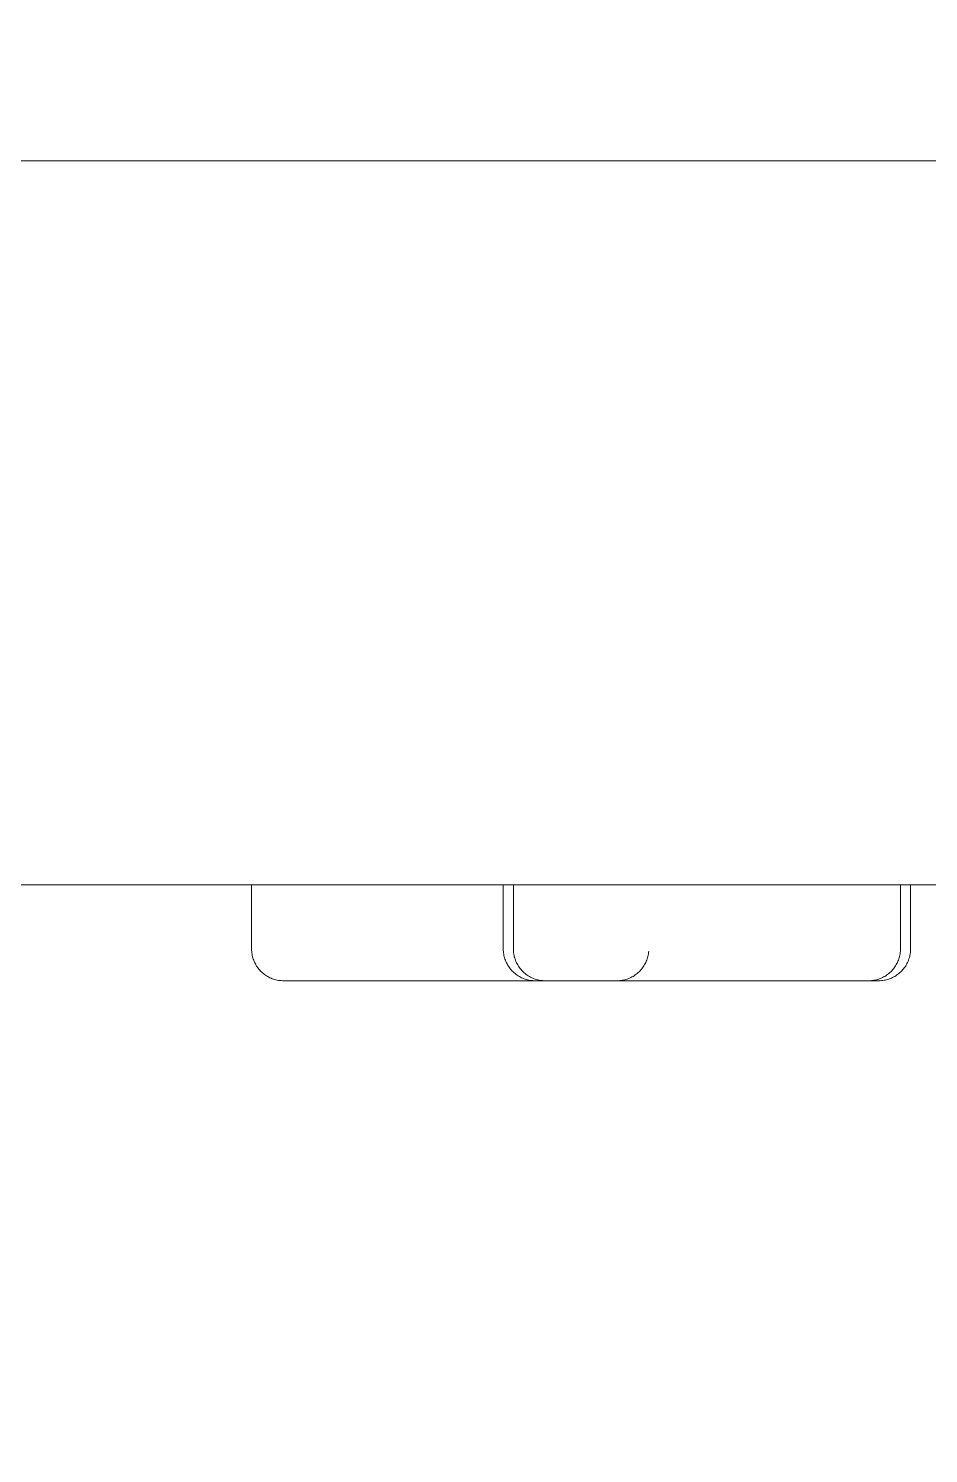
# Model space of a CAD drawing. Header units: metres. Extents: x 5374 to 25187, y 1840 to 7438.
# Drawn here: x 24232.448 to 24235.257, y 6483.315 to 6487.764 of the extents above; entities that cross this region are included whole.
import ezdxf

# ---------------------------------------------------------------- set-up
doc = ezdxf.new("R2010")
doc.units = ezdxf.units.M
doc.layers.add('02', color=2, linetype='Continuous')
doc.layers.add('A-GENM', color=2, linetype='Continuous', lineweight=9)

msp = doc.modelspace()

# ---------------------------------------------------------------- hatches: boundary and pattern name
at = {"layer": '02'}
h = msp.add_hatch(dxfattribs=at)
h.set_pattern_fill('ANGLE', color=1, scale=5)
h.set_pattern_definition([(0, (-292.62, 709.488), (0, 34.925), [25.4, -9.525]), (90, (-292.62, 709.488), (-34.925, 2e-15), [25.4, -9.525])])
h.paths.add_polyline_path([(24462.2223, 6585.2648), (24202.2223, 6585.2648), (24202.2223, 6295.2648), (24462.2223, 6295.2648)])

# ---------------------------------------------------------------- linework, layer by layer
at = {"layer": 'A-GENM'}
for p, q in [((24233.1447, 6485.0909), (24233.1447, 6484.8909)), ((24233.1447, 6485.0909), (24234.1024, 6485.0909)), ((24233.9302, 6485.0909), (24233.9302, 6484.8909)), ((24233.9302, 6485.0909), (24234.0486, 6485.0909)), ((24233.9617, 6485.0909), (24233.9617, 6484.8909)), ((24234.0486, 6485.0909), (24235.0518, 6485.0909)), ((24235.1713, 6485.0909), (24235, 6485.0909)), ((24235, 6485.0909), (24235.1713, 6485.0909)), ((24235.0363, 6485.0909), (24235.1713, 6485.0909)), ((24235.1702, 6484.8909), (24235.1702, 6485.0909)), ((24235.2017, 6484.8909), (24235.2017, 6485.0909)), ((24235.2017, 6484.8909), (24235.2017, 6485.0909))]:
    msp.add_line(p, q, dxfattribs=at)
at = {"layer": 'A-GENM', "flags": 128}
for points in [[(24232.1854, 6487.3509), (24232.5805, 6487.3509), (24233.0041, 6487.3509), (24233.4556, 6487.3509), (24233.9344, 6487.3509), (24234.4395, 6487.3509), (24234.9703, 6487.3509), (24235.5259, 6487.3509), (24236.1054, 6487.3509), (24236.7078, 6487.3509), (24237.3322, 6487.3509), (24237.9776, 6487.3509), (24238.643, 6487.3509)], [(24238.1553, 6487.3509), (24237.5044, 6487.3509), (24236.8742, 6487.3509), (24236.2658, 6487.3509), (24235.68, 6487.3509), (24235.1179, 6487.3509), (24234.5803, 6487.3509), (24234.0681, 6487.3509), (24233.5822, 6487.3509), (24233.1232, 6487.3509), (24232.692, 6487.3509), (24232.2892, 6487.3509)], [(24232.4069, 6485.0909), (24232.8346, 6485.0909), (24233.2906, 6485.0909), (24233.7739, 6485.0909), (24234.284, 6485.0909), (24234.82, 6485.0909), (24235.3809, 6485.0909), (24235.966, 6485.0909), (24236.5743, 6485.0909), (24237.2048, 6485.0909), (24237.8565, 6485.0909), (24238.5283, 6485.0909)], [(24233.1447, 6485.0909), (24232.9549, 6485.0909), (24232.5195, 6485.0909)], [(24236.1143, 6485.0909), (24235.5365, 6485.0909), (24235.1713, 6485.0909)], [(24233.2447, 6484.7909), (24233.2407, 6484.791), (24233.2367, 6484.7912), (24233.2327, 6484.7916), (24233.2287, 6484.7922), (24233.2248, 6484.7929), (24233.2209, 6484.7938), (24233.217, 6484.7948), (24233.2132, 6484.796), (24233.2094, 6484.7973), (24233.2057, 6484.7988), (24233.2021, 6484.8004), (24233.1985, 6484.8022), (24233.195, 6484.8041), (24233.1915, 6484.8062), (24233.1882, 6484.8084), (24233.1849, 6484.8107), (24233.1818, 6484.8132), (24233.1787, 6484.8157), (24233.1758, 6484.8184), (24233.1729, 6484.8212), (24233.1702, 6484.8242), (24233.1676, 6484.8272), (24233.1651, 6484.8303), (24233.1627, 6484.8336), (24233.1605, 6484.8369), (24233.1584, 6484.8403), (24233.1565, 6484.8438), (24233.1546, 6484.8473), (24233.153, 6484.851), (24233.1514, 6484.8547), (24233.1501, 6484.8584), (24233.1489, 6484.8622), (24233.1478, 6484.8661), (24233.1469, 6484.87), (24233.1461, 6484.8739), (24233.1455, 6484.8779), (24233.1451, 6484.8819), (24233.1448, 6484.8858), (24233.1447, 6484.8898), (24233.1447, 6484.8909)], [(24234.0302, 6484.7909), (24234.0262, 6484.791), (24234.0222, 6484.7912), (24234.0182, 6484.7916), (24234.0143, 6484.7922), (24234.0104, 6484.7929), (24234.0064, 6484.7938), (24234.0026, 6484.7948), (24233.9988, 6484.796), (24233.995, 6484.7973), (24233.9913, 6484.7988), (24233.9876, 6484.8004), (24233.984, 6484.8022), (24233.9805, 6484.8041), (24233.9771, 6484.8062), (24233.9738, 6484.8084), (24233.9705, 6484.8107), (24233.9673, 6484.8132), (24233.9643, 6484.8157), (24233.9613, 6484.8184), (24233.9585, 6484.8212), (24233.9558, 6484.8242), (24233.9531, 6484.8272), (24233.9507, 6484.8303), (24233.9483, 6484.8336), (24233.9461, 6484.8369), (24233.944, 6484.8403), (24233.942, 6484.8438), (24233.9402, 6484.8473), (24233.9385, 6484.851), (24233.937, 6484.8547), (24233.9356, 6484.8584), (24233.9344, 6484.8622), (24233.9333, 6484.8661), (24233.9324, 6484.87), (24233.9317, 6484.8739), (24233.9311, 6484.8779), (24233.9306, 6484.8819), (24233.9303, 6484.8858), (24233.9302, 6484.8898), (24233.9302, 6484.8909)], [(24234.0617, 6484.7909), (24234.0577, 6484.791), (24234.0537, 6484.7912), (24234.0497, 6484.7916), (24234.0457, 6484.7922), (24234.0418, 6484.7929), (24234.0379, 6484.7938), (24234.034, 6484.7948), (24234.0302, 6484.796), (24234.0264, 6484.7973), (24234.0227, 6484.7988), (24234.0191, 6484.8004), (24234.0155, 6484.8022), (24234.012, 6484.8041), (24234.0085, 6484.8062), (24234.0052, 6484.8084), (24234.0019, 6484.8107), (24233.9988, 6484.8132), (24233.9957, 6484.8157), (24233.9928, 6484.8184), (24233.9899, 6484.8212), (24233.9872, 6484.8242), (24233.9846, 6484.8272), (24233.9821, 6484.8303), (24233.9797, 6484.8336), (24233.9775, 6484.8369), (24233.9754, 6484.8403), (24233.9735, 6484.8438), (24233.9717, 6484.8473), (24233.97, 6484.851), (24233.9685, 6484.8547), (24233.9671, 6484.8584), (24233.9659, 6484.8622), (24233.9648, 6484.8661), (24233.9639, 6484.87), (24233.9631, 6484.8739), (24233.9625, 6484.8779), (24233.9621, 6484.8819), (24233.9618, 6484.8858), (24233.9617, 6484.8898), (24233.9617, 6484.8909)], [(24235.1702, 6484.8909), (24235.1701, 6484.8869), (24235.1699, 6484.8829), (24235.1695, 6484.8789), (24235.1689, 6484.875), (24235.1682, 6484.8711), (24235.1674, 6484.8671), (24235.1663, 6484.8633), (24235.1651, 6484.8595), (24235.1638, 6484.8557), (24235.1623, 6484.852), (24235.1607, 6484.8483), (24235.1589, 6484.8447), (24235.157, 6484.8412), (24235.1549, 6484.8378), (24235.1528, 6484.8345), (24235.1504, 6484.8312), (24235.148, 6484.828), (24235.1454, 6484.825), (24235.1427, 6484.822), (24235.1399, 6484.8192), (24235.137, 6484.8165), (24235.1339, 6484.8138), (24235.1308, 6484.8114), (24235.1276, 6484.809), (24235.1242, 6484.8068), (24235.1208, 6484.8047), (24235.1174, 6484.8027), (24235.1138, 6484.8009), (24235.1102, 6484.7992), (24235.1065, 6484.7977), (24235.1027, 6484.7963), (24235.0989, 6484.7951), (24235.095, 6484.794), (24235.0911, 6484.7931), (24235.0872, 6484.7924), (24235.0833, 6484.7918), (24235.0793, 6484.7913), (24235.0753, 6484.791), (24235.0713, 6484.7909), (24235.0702, 6484.7909)], [(24235.2017, 6484.8909), (24235.2016, 6484.8869), (24235.2013, 6484.8829), (24235.2009, 6484.8789), (24235.2004, 6484.875), (24235.1997, 6484.8711), (24235.1988, 6484.8671), (24235.1978, 6484.8633), (24235.1966, 6484.8595), (24235.1953, 6484.8557), (24235.1938, 6484.852), (24235.1921, 6484.8483), (24235.1904, 6484.8447), (24235.1884, 6484.8412), (24235.1864, 6484.8378), (24235.1842, 6484.8345), (24235.1819, 6484.8312), (24235.1794, 6484.828), (24235.1768, 6484.825), (24235.1741, 6484.822), (24235.1713, 6484.8192), (24235.1684, 6484.8165), (24235.1654, 6484.8138), (24235.1622, 6484.8114), (24235.159, 6484.809), (24235.1557, 6484.8068), (24235.1523, 6484.8047), (24235.1488, 6484.8027), (24235.1452, 6484.8009), (24235.1416, 6484.7992), (24235.1379, 6484.7977), (24235.1341, 6484.7963), (24235.1303, 6484.7951), (24235.1265, 6484.794), (24235.1226, 6484.7931), (24235.1187, 6484.7924), (24235.1147, 6484.7918), (24235.1107, 6484.7913), (24235.1067, 6484.791), (24235.1027, 6484.7909), (24235.1017, 6484.7909)], [(24235.2017, 6484.8909), (24235.2016, 6484.8869), (24235.2013, 6484.8829), (24235.2009, 6484.8789), (24235.2004, 6484.875), (24235.1997, 6484.8711), (24235.1988, 6484.8671), (24235.1978, 6484.8633), (24235.1966, 6484.8595), (24235.1953, 6484.8557), (24235.1938, 6484.852), (24235.1921, 6484.8483), (24235.1904, 6484.8447), (24235.1884, 6484.8412), (24235.1864, 6484.8378), (24235.1842, 6484.8345), (24235.1819, 6484.8312), (24235.1794, 6484.828), (24235.1768, 6484.825), (24235.1741, 6484.822), (24235.1713, 6484.8192), (24235.1684, 6484.8165), (24235.1654, 6484.8138), (24235.1622, 6484.8114), (24235.159, 6484.809), (24235.1557, 6484.8068), (24235.1523, 6484.8047), (24235.1488, 6484.8027), (24235.1452, 6484.8009), (24235.1416, 6484.7992), (24235.1379, 6484.7977), (24235.1341, 6484.7963), (24235.1303, 6484.7951), (24235.1265, 6484.794), (24235.1226, 6484.7931), (24235.1187, 6484.7924), (24235.1147, 6484.7918), (24235.1107, 6484.7913), (24235.1067, 6484.791), (24235.1027, 6484.7909), (24235.1017, 6484.7909)], [(24234.0302, 6484.7909), (24234.0262, 6484.791), (24234.0222, 6484.7912), (24234.0182, 6484.7916), (24234.0143, 6484.7922), (24234.0104, 6484.7929), (24234.0064, 6484.7938), (24234.0026, 6484.7948), (24233.9988, 6484.796), (24233.995, 6484.7973), (24233.9913, 6484.7988), (24233.9876, 6484.8004), (24233.984, 6484.8022), (24233.9805, 6484.8041), (24233.9771, 6484.8062), (24233.9738, 6484.8084), (24233.9705, 6484.8107), (24233.9673, 6484.8132), (24233.9643, 6484.8157), (24233.9613, 6484.8184), (24233.9585, 6484.8212), (24233.9558, 6484.8242), (24233.9531, 6484.8272), (24233.9507, 6484.8303), (24233.9483, 6484.8336), (24233.9461, 6484.8369), (24233.944, 6484.8403), (24233.942, 6484.8438), (24233.9402, 6484.8473), (24233.9385, 6484.851), (24233.937, 6484.8547), (24233.9356, 6484.8584), (24233.9344, 6484.8622), (24233.9333, 6484.8661), (24233.9324, 6484.87), (24233.9317, 6484.8739), (24233.9311, 6484.8779), (24233.9306, 6484.8819)], [(24234.0617, 6484.7909), (24234.0577, 6484.791), (24234.0537, 6484.7912), (24234.0497, 6484.7916), (24234.0457, 6484.7922), (24234.0418, 6484.7929), (24234.0379, 6484.7938), (24234.034, 6484.7948), (24234.0302, 6484.796), (24234.0264, 6484.7973), (24234.0227, 6484.7988), (24234.0191, 6484.8004), (24234.0155, 6484.8022), (24234.012, 6484.8041), (24234.0085, 6484.8062), (24234.0052, 6484.8084), (24234.0019, 6484.8107), (24233.9988, 6484.8132), (24233.9957, 6484.8157), (24233.9928, 6484.8184), (24233.9899, 6484.8212), (24233.9872, 6484.8242), (24233.9846, 6484.8272), (24233.9821, 6484.8303), (24233.9797, 6484.8336), (24233.9775, 6484.8369), (24233.9754, 6484.8403), (24233.9735, 6484.8438), (24233.9717, 6484.8473), (24233.97, 6484.851), (24233.9685, 6484.8547), (24233.9671, 6484.8584), (24233.9659, 6484.8622), (24233.9648, 6484.8661), (24233.9639, 6484.87), (24233.9631, 6484.8739), (24233.9625, 6484.8779), (24233.9621, 6484.8819)], [(24234.3843, 6484.8829), (24234.3839, 6484.8789), (24234.3834, 6484.875), (24234.3827, 6484.8711), (24234.3818, 6484.8671), (24234.3808, 6484.8633), (24234.3796, 6484.8595), (24234.3782, 6484.8557), (24234.3768, 6484.852), (24234.3751, 6484.8483), (24234.3734, 6484.8447), (24234.3714, 6484.8412), (24234.3694, 6484.8378), (24234.3672, 6484.8345), (24234.3649, 6484.8312), (24234.3624, 6484.828), (24234.3598, 6484.825), (24234.3571, 6484.822), (24234.3543, 6484.8192), (24234.3514, 6484.8165), (24234.3484, 6484.8138), (24234.3452, 6484.8114), (24234.342, 6484.809), (24234.3387, 6484.8068), (24234.3353, 6484.8047), (24234.3318, 6484.8027), (24234.3282, 6484.8009), (24234.3246, 6484.7992), (24234.3209, 6484.7977), (24234.3171, 6484.7963), (24234.3133, 6484.7951), (24234.3095, 6484.794), (24234.3056, 6484.7931), (24234.3017, 6484.7924), (24234.2977, 6484.7918), (24234.2937, 6484.7913), (24234.2897, 6484.791), (24234.2857, 6484.7909), (24234.2847, 6484.7909)], [(24235.1699, 6484.8829), (24235.1695, 6484.8789), (24235.1689, 6484.875), (24235.1682, 6484.8711), (24235.1674, 6484.8671), (24235.1663, 6484.8633), (24235.1651, 6484.8595), (24235.1638, 6484.8557), (24235.1623, 6484.852), (24235.1607, 6484.8483), (24235.1589, 6484.8447), (24235.157, 6484.8412), (24235.1549, 6484.8378), (24235.1528, 6484.8345), (24235.1504, 6484.8312), (24235.148, 6484.828), (24235.1454, 6484.825), (24235.1427, 6484.822), (24235.1399, 6484.8192), (24235.137, 6484.8165), (24235.1339, 6484.8138), (24235.1308, 6484.8114), (24235.1276, 6484.809), (24235.1242, 6484.8068), (24235.1208, 6484.8047), (24235.1174, 6484.8027), (24235.1138, 6484.8009), (24235.1102, 6484.7992), (24235.1065, 6484.7977), (24235.1027, 6484.7963), (24235.0989, 6484.7951), (24235.095, 6484.794), (24235.0911, 6484.7931), (24235.0872, 6484.7924), (24235.0833, 6484.7918), (24235.0793, 6484.7913), (24235.0753, 6484.791), (24235.0713, 6484.7909), (24235.0702, 6484.7909)], [(24233.2447, 6484.7909), (24233.2451, 6484.7909), (24233.2463, 6484.7909), (24233.2484, 6484.7909), (24233.2513, 6484.7909), (24233.255, 6484.7909), (24233.2596, 6484.7909), (24233.2649, 6484.7909), (24233.2711, 6484.7909), (24233.278, 6484.7909), (24233.2857, 6484.7909), (24233.2942, 6484.7909), (24233.3034, 6484.7909), (24233.3134, 6484.7909), (24233.3241, 6484.7909), (24233.3355, 6484.7909), (24233.3476, 6484.7909), (24233.3603, 6484.7909), (24233.3737, 6484.7909), (24233.3877, 6484.7909), (24233.4024, 6484.7909), (24233.4176, 6484.7909), (24233.4333, 6484.7909), (24233.4496, 6484.7909), (24233.4664, 6484.7909), (24233.4837, 6484.7909), (24233.5014, 6484.7909), (24233.5196, 6484.7909), (24233.5381, 6484.7909), (24233.557, 6484.7909), (24233.5762, 6484.7909), (24233.5958, 6484.7909), (24233.6156, 6484.7909), (24233.6356, 6484.7909), (24233.6558, 6484.7909), (24233.6763, 6484.7909), (24233.6968, 6484.7909), (24233.7175, 6484.7909), (24233.7383, 6484.7909), (24233.759, 6484.7909), (24233.7798, 6484.7909), (24233.8006, 6484.7909), (24233.8213, 6484.7909), (24233.842, 6484.7909), (24233.8625, 6484.7909), (24233.8828, 6484.7909), (24233.903, 6484.7909), (24233.9229, 6484.7909), (24233.9426, 6484.7909), (24233.962, 6484.7909), (24233.9811, 6484.7909), (24233.9998, 6484.7909), (24234.0181, 6484.7909), (24234.0361, 6484.7909), (24234.0536, 6484.7909), (24234.0707, 6484.7909), (24234.0872, 6484.7909), (24234.1033, 6484.7909), (24234.1188, 6484.7909), (24234.1337, 6484.7909), (24234.1481, 6484.7909), (24234.1618, 6484.7909), (24234.1749, 6484.7909), (24234.1874, 6484.7909), (24234.1992, 6484.7909), (24234.2102, 6484.7909), (24234.2206, 6484.7909), (24234.2302, 6484.7909), (24234.2391, 6484.7909), (24234.2473, 6484.7909), (24234.2546, 6484.7909), (24234.2612, 6484.7909), (24234.267, 6484.7909), (24234.2719, 6484.7909), (24234.2761, 6484.7909), (24234.2794, 6484.7909), (24234.282, 6484.7909), (24234.2837, 6484.7909), (24234.2845, 6484.7909)], [(24234.2847, 6484.7909), (24234.2842, 6484.7909), (24234.283, 6484.7909), (24234.2809, 6484.7909), (24234.278, 6484.7909), (24234.2743, 6484.7909), (24234.2697, 6484.7909), (24234.2644, 6484.7909), (24234.2583, 6484.7909), (24234.2513, 6484.7909), (24234.2436, 6484.7909), (24234.2351, 6484.7909), (24234.2259, 6484.7909), (24234.2159, 6484.7909), (24234.2052, 6484.7909), (24234.1938, 6484.7909), (24234.1817, 6484.7909), (24234.169, 6484.7909), (24234.1556, 6484.7909), (24234.1416, 6484.7909), (24234.1269, 6484.7909), (24234.1117, 6484.7909), (24234.096, 6484.7909), (24234.0797, 6484.7909), (24234.0629, 6484.7909), (24234.0456, 6484.7909), (24234.0279, 6484.7909), (24234.0097, 6484.7909), (24233.9912, 6484.7909), (24233.9723, 6484.7909), (24233.9531, 6484.7909), (24233.9335, 6484.7909), (24233.9137, 6484.7909), (24233.8937, 6484.7909), (24233.8735, 6484.7909), (24233.853, 6484.7909), (24233.8325, 6484.7909), (24233.8118, 6484.7909), (24233.7911, 6484.7909), (24233.7703, 6484.7909), (24233.7495, 6484.7909), (24233.7287, 6484.7909), (24233.708, 6484.7909), (24233.6874, 6484.7909), (24233.6669, 6484.7909), (24233.6465, 6484.7909), (24233.6264, 6484.7909), (24233.6064, 6484.7909), (24233.5867, 6484.7909), (24233.5673, 6484.7909), (24233.5483, 6484.7909), (24233.5295, 6484.7909), (24233.5112, 6484.7909), (24233.4932, 6484.7909), (24233.4757, 6484.7909), (24233.4586, 6484.7909), (24233.4421, 6484.7909), (24233.426, 6484.7909), (24233.4105, 6484.7909), (24233.3956, 6484.7909), (24233.3812, 6484.7909), (24233.3675, 6484.7909), (24233.3544, 6484.7909), (24233.3419, 6484.7909), (24233.3301, 6484.7909), (24233.3191, 6484.7909), (24233.3087, 6484.7909), (24233.2991, 6484.7909), (24233.2902, 6484.7909), (24233.2821, 6484.7909), (24233.2747, 6484.7909), (24233.2681, 6484.7909), (24233.2623, 6484.7909), (24233.2574, 6484.7909), (24233.2532, 6484.7909), (24233.2499, 6484.7909), (24233.2473, 6484.7909), (24233.2456, 6484.7909), (24233.2448, 6484.7909)], [(24234.0302, 6484.7909), (24234.0306, 6484.7909), (24234.0319, 6484.7909), (24234.034, 6484.7909), (24234.0369, 6484.7909), (24234.0406, 6484.7909), (24234.0451, 6484.7909), (24234.0505, 6484.7909), (24234.0566, 6484.7909), (24234.0636, 6484.7909), (24234.0713, 6484.7909), (24234.0797, 6484.7909), (24234.089, 6484.7909), (24234.099, 6484.7909), (24234.1096, 6484.7909), (24234.121, 6484.7909), (24234.1295, 6484.7909)], [(24234.0302, 6484.7909), (24234.0306, 6484.7909), (24234.0319, 6484.7909), (24234.034, 6484.7909), (24234.0369, 6484.7909), (24234.0406, 6484.7909), (24234.0451, 6484.7909), (24234.0505, 6484.7909), (24234.0566, 6484.7909), (24234.0636, 6484.7909), (24234.0713, 6484.7909), (24234.0797, 6484.7909), (24234.089, 6484.7909), (24234.099, 6484.7909), (24234.1096, 6484.7909), (24234.121, 6484.7909), (24234.1331, 6484.7909), (24234.1459, 6484.7909), (24234.1593, 6484.7909), (24234.1733, 6484.7909), (24234.1879, 6484.7909), (24234.2031, 6484.7909), (24234.2189, 6484.7909), (24234.2352, 6484.7909), (24234.252, 6484.7909), (24234.2693, 6484.7909), (24234.287, 6484.7909), (24234.3051, 6484.7909), (24234.3237, 6484.7909), (24234.3426, 6484.7909), (24234.3618, 6484.7909), (24234.3813, 6484.7909), (24234.4011, 6484.7909), (24234.4212, 6484.7909), (24234.4414, 6484.7909), (24234.4618, 6484.7909), (24234.4824, 6484.7909), (24234.5031, 6484.7909), (24234.5238, 6484.7909), (24234.5446, 6484.7909), (24234.5654, 6484.7909), (24234.5862, 6484.7909), (24234.6069, 6484.7909), (24234.6275, 6484.7909), (24234.648, 6484.7909), (24234.6684, 6484.7909), (24234.6885, 6484.7909), (24234.7085, 6484.7909), (24234.7281, 6484.7909), (24234.7475, 6484.7909), (24234.7666, 6484.7909), (24234.7854, 6484.7909), (24234.8037, 6484.7909), (24234.8217, 6484.7909), (24234.8392, 6484.7909), (24234.8562, 6484.7909), (24234.8728, 6484.7909), (24234.8889, 6484.7909), (24234.9044, 6484.7909), (24234.9193, 6484.7909), (24234.9337, 6484.7909), (24234.9474, 6484.7909), (24234.9605, 6484.7909), (24234.9709, 6484.7909)], [(24234.1295, 6484.7909), (24234.1176, 6484.7909), (24234.1064, 6484.7909), (24234.096, 6484.7909), (24234.0862, 6484.7909), (24234.0772, 6484.7909), (24234.0689, 6484.7909), (24234.0614, 6484.7909), (24234.0547, 6484.7909), (24234.0488, 6484.7909), (24234.0437, 6484.7909), (24234.0394, 6484.7909), (24234.0359, 6484.7909), (24234.0333, 6484.7909), (24234.0314, 6484.7909), (24234.0304, 6484.7909)], [(24234.9709, 6484.7909), (24234.9583, 6484.7909), (24234.9451, 6484.7909), (24234.9313, 6484.7909), (24234.9168, 6484.7909), (24234.9018, 6484.7909), (24234.8862, 6484.7909), (24234.8701, 6484.7909), (24234.8534, 6484.7909), (24234.8363, 6484.7909), (24234.8187, 6484.7909), (24234.8007, 6484.7909), (24234.7822, 6484.7909), (24234.7634, 6484.7909), (24234.7443, 6484.7909), (24234.7248, 6484.7909), (24234.7051, 6484.7909), (24234.6851, 6484.7909), (24234.665, 6484.7909), (24234.6446, 6484.7909), (24234.6241, 6484.7909), (24234.6034, 6484.7909), (24234.5827, 6484.7909), (24234.5619, 6484.7909), (24234.5411, 6484.7909), (24234.5203, 6484.7909), (24234.4996, 6484.7909), (24234.4789, 6484.7909), (24234.4584, 6484.7909), (24234.438, 6484.7909), (24234.4178, 6484.7909), (24234.3978, 6484.7909), (24234.378, 6484.7909), (24234.3585, 6484.7909), (24234.3394, 6484.7909), (24234.3205, 6484.7909), (24234.302, 6484.7909), (24234.284, 6484.7909), (24234.2663, 6484.7909), (24234.2491, 6484.7909), (24234.2324, 6484.7909), (24234.2162, 6484.7909), (24234.2005, 6484.7909), (24234.1854, 6484.7909), (24234.1709, 6484.7909), (24234.157, 6484.7909), (24234.1437, 6484.7909), (24234.1311, 6484.7909), (24234.1191, 6484.7909), (24234.1078, 6484.7909), (24234.0972, 6484.7909), (24234.0874, 6484.7909), (24234.0783, 6484.7909), (24234.0699, 6484.7909), (24234.0623, 6484.7909), (24234.0555, 6484.7909), (24234.0495, 6484.7909), (24234.0443, 6484.7909), (24234.0399, 6484.7909), (24234.0363, 6484.7909), (24234.0336, 6484.7909), (24234.0316, 6484.7909), (24234.0305, 6484.7909)], [(24234.0617, 6484.7909), (24234.0621, 6484.7909), (24234.0633, 6484.7909), (24234.0654, 6484.7909), (24234.0683, 6484.7909), (24234.072, 6484.7909), (24234.0766, 6484.7909), (24234.0819, 6484.7909), (24234.0871, 6484.7909)], [(24234.0617, 6484.7909), (24234.0621, 6484.7909), (24234.0633, 6484.7909), (24234.0654, 6484.7909), (24234.0683, 6484.7909), (24234.072, 6484.7909), (24234.0766, 6484.7909), (24234.0819, 6484.7909), (24234.0881, 6484.7909), (24234.095, 6484.7909), (24234.1027, 6484.7909), (24234.1112, 6484.7909), (24234.1204, 6484.7909), (24234.1304, 6484.7909), (24234.1411, 6484.7909), (24234.1525, 6484.7909), (24234.1646, 6484.7909), (24234.1773, 6484.7909), (24234.1907, 6484.7909), (24234.2047, 6484.7909), (24234.2194, 6484.7909), (24234.2346, 6484.7909), (24234.2503, 6484.7909), (24234.2666, 6484.7909), (24234.2834, 6484.7909), (24234.3007, 6484.7909), (24234.3184, 6484.7909), (24234.3366, 6484.7909), (24234.3551, 6484.7909), (24234.374, 6484.7909), (24234.3932, 6484.7909), (24234.4128, 6484.7909), (24234.4326, 6484.7909), (24234.4526, 6484.7909), (24234.4729, 6484.7909), (24234.4933, 6484.7909), (24234.5138, 6484.7909), (24234.5345, 6484.7909), (24234.5553, 6484.7909), (24234.576, 6484.7909), (24234.5968, 6484.7909), (24234.6176, 6484.7909), (24234.6383, 6484.7909), (24234.659, 6484.7909), (24234.6795, 6484.7909), (24234.6998, 6484.7909), (24234.72, 6484.7909), (24234.7399, 6484.7909), (24234.7596, 6484.7909), (24234.779, 6484.7909), (24234.7981, 6484.7909), (24234.8168, 6484.7909), (24234.8352, 6484.7909), (24234.8531, 6484.7909), (24234.8706, 6484.7909), (24234.8877, 6484.7909), (24234.9042, 6484.7909), (24234.9203, 6484.7909), (24234.9358, 6484.7909), (24234.9508, 6484.7909), (24234.9651, 6484.7909), (24234.9788, 6484.7909), (24234.9919, 6484.7909), (24235.0044, 6484.7909), (24235.0162, 6484.7909), (24235.0272, 6484.7909), (24235.0376, 6484.7909), (24235.0472, 6484.7909), (24235.0561, 6484.7909), (24235.0643, 6484.7909), (24235.0716, 6484.7909), (24235.0762, 6484.7909)], [(24235.0762, 6484.7909), (24235.0694, 6484.7909), (24235.0618, 6484.7909), (24235.0534, 6484.7909), (24235.0443, 6484.7909), (24235.0344, 6484.7909), (24235.0238, 6484.7909), (24235.0125, 6484.7909), (24235.0006, 6484.7909), (24234.9879, 6484.7909), (24234.9746, 6484.7909), (24234.9607, 6484.7909), (24234.9461, 6484.7909), (24234.931, 6484.7909), (24234.9153, 6484.7909), (24234.8991, 6484.7909), (24234.8824, 6484.7909), (24234.8652, 6484.7909), (24234.8475, 6484.7909), (24234.8294, 6484.7909), (24234.8109, 6484.7909), (24234.7921, 6484.7909), (24234.7729, 6484.7909), (24234.7534, 6484.7909), (24234.7337, 6484.7909), (24234.7137, 6484.7909), (24234.6934, 6484.7909), (24234.673, 6484.7909), (24234.6525, 6484.7909), (24234.6318, 6484.7909), (24234.6111, 6484.7909), (24234.5903, 6484.7909), (24234.5695, 6484.7909), (24234.5487, 6484.7909), (24234.528, 6484.7909), (24234.5074, 6484.7909), (24234.4868, 6484.7909), (24234.4665, 6484.7909), (24234.4463, 6484.7909), (24234.4263, 6484.7909), (24234.4066, 6484.7909), (24234.3872, 6484.7909), (24234.368, 6484.7909), (24234.3492, 6484.7909), (24234.3308, 6484.7909), (24234.3128, 6484.7909), (24234.2952, 6484.7909), (24234.2781, 6484.7909), (24234.2615, 6484.7909), (24234.2453, 6484.7909), (24234.2297, 6484.7909), (24234.2147, 6484.7909), (24234.2003, 6484.7909), (24234.1864, 6484.7909), (24234.1732, 6484.7909), (24234.1607, 6484.7909), (24234.1488, 6484.7909), (24234.1377, 6484.7909), (24234.1272, 6484.7909), (24234.1174, 6484.7909), (24234.1084, 6484.7909), (24234.1002, 6484.7909), (24234.0927, 6484.7909), (24234.086, 6484.7909), (24234.0801, 6484.7909), (24234.0751, 6484.7909), (24234.0708, 6484.7909), (24234.0673, 6484.7909), (24234.0647, 6484.7909), (24234.0628, 6484.7909), (24234.0619, 6484.7909)], [(24234.0871, 6484.7909), (24234.0811, 6484.7909), (24234.0759, 6484.7909), (24234.0714, 6484.7909), (24234.0678, 6484.7909), (24234.065, 6484.7909), (24234.0631, 6484.7909), (24234.062, 6484.7909)], [(24234.0871, 6484.7909), (24234.0939, 6484.7909), (24234.1015, 6484.7909), (24234.1099, 6484.7909), (24234.119, 6484.7909), (24234.1289, 6484.7909), (24234.1395, 6484.7909), (24234.1508, 6484.7909), (24234.1628, 6484.7909), (24234.1754, 6484.7909), (24234.1887, 6484.7909), (24234.2027, 6484.7909), (24234.2172, 6484.7909), (24234.2323, 6484.7909), (24234.248, 6484.7909), (24234.2642, 6484.7909), (24234.2809, 6484.7909), (24234.2982, 6484.7909), (24234.3158, 6484.7909), (24234.3339, 6484.7909), (24234.3524, 6484.7909), (24234.3712, 6484.7909), (24234.3904, 6484.7909), (24234.4099, 6484.7909), (24234.4297, 6484.7909), (24234.4497, 6484.7909), (24234.4699, 6484.7909), (24234.4903, 6484.7909), (24234.5108, 6484.7909), (24234.5315, 6484.7909), (24234.5522, 6484.7909), (24234.573, 6484.7909), (24234.5938, 6484.7909), (24234.6146, 6484.7909), (24234.6353, 6484.7909), (24234.656, 6484.7909), (24234.6765, 6484.7909), (24234.6968, 6484.7909), (24234.717, 6484.7909), (24234.737, 6484.7909), (24234.7567, 6484.7909), (24234.7762, 6484.7909), (24234.7953, 6484.7909), (24234.8141, 6484.7909), (24234.8325, 6484.7909), (24234.8505, 6484.7909), (24234.8681, 6484.7909), (24234.8852, 6484.7909), (24234.9019, 6484.7909), (24234.918, 6484.7909), (24234.9336, 6484.7909), (24234.9486, 6484.7909), (24234.963, 6484.7909), (24234.9769, 6484.7909), (24234.9901, 6484.7909), (24235.0026, 6484.7909), (24235.0145, 6484.7909), (24235.0257, 6484.7909), (24235.0361, 6484.7909), (24235.0459, 6484.7909), (24235.0549, 6484.7909), (24235.0631, 6484.7909), (24235.0706, 6484.7909), (24235.0773, 6484.7909), (24235.0832, 6484.7909), (24235.0883, 6484.7909), (24235.0926, 6484.7909), (24235.096, 6484.7909), (24235.0987, 6484.7909), (24235.1005, 6484.7909), (24235.1015, 6484.7909)], [(24235.1017, 6484.7909), (24235.1012, 6484.7909), (24235.1, 6484.7909), (24235.0979, 6484.7909), (24235.095, 6484.7909), (24235.0913, 6484.7909), (24235.0868, 6484.7909), (24235.0814, 6484.7909), (24235.0753, 6484.7909), (24235.0683, 6484.7909), (24235.0606, 6484.7909), (24235.0521, 6484.7909), (24235.0429, 6484.7909), (24235.0329, 6484.7909), (24235.0222, 6484.7909), (24235.0108, 6484.7909), (24234.9988, 6484.7909), (24234.986, 6484.7909), (24234.9726, 6484.7909), (24234.9586, 6484.7909), (24234.9439, 6484.7909), (24234.9287, 6484.7909), (24234.913, 6484.7909), (24234.8967, 6484.7909), (24234.8799, 6484.7909), (24234.8626, 6484.7909), (24234.8449, 6484.7909), (24234.8268, 6484.7909), (24234.8082, 6484.7909), (24234.7893, 6484.7909), (24234.7701, 6484.7909), (24234.7506, 6484.7909), (24234.7308, 6484.7909), (24234.7107, 6484.7909), (24234.6905, 6484.7909), (24234.67, 6484.7909), (24234.6495, 6484.7909), (24234.6288, 6484.7909), (24234.6081, 6484.7909), (24234.5873, 6484.7909), (24234.5665, 6484.7909), (24234.5457, 6484.7909), (24234.525, 6484.7909), (24234.5044, 6484.7909), (24234.4839, 6484.7909), (24234.4635, 6484.7909), (24234.4434, 6484.7909), (24234.4234, 6484.7909), (24234.4037, 6484.7909), (24234.3843, 6484.7909), (24234.3653, 6484.7909), (24234.3465, 6484.7909), (24234.3282, 6484.7909), (24234.3102, 6484.7909), (24234.2927, 6484.7909), (24234.2756, 6484.7909), (24234.2591, 6484.7909), (24234.243, 6484.7909), (24234.2275, 6484.7909), (24234.2126, 6484.7909), (24234.1982, 6484.7909), (24234.1845, 6484.7909), (24234.1714, 6484.7909), (24234.1589, 6484.7909), (24234.1472, 6484.7909), (24234.1361, 6484.7909), (24234.1257, 6484.7909), (24234.1161, 6484.7909), (24234.1072, 6484.7909), (24234.0991, 6484.7909), (24234.0917, 6484.7909), (24234.0871, 6484.7909)], [(24234.1295, 6484.7909), (24234.1421, 6484.7909), (24234.1553, 6484.7909), (24234.1691, 6484.7909), (24234.1836, 6484.7909), (24234.1986, 6484.7909), (24234.2142, 6484.7909), (24234.2304, 6484.7909), (24234.247, 6484.7909), (24234.2642, 6484.7909), (24234.2818, 6484.7909), (24234.2998, 6484.7909), (24234.3182, 6484.7909), (24234.337, 6484.7909), (24234.3561, 6484.7909), (24234.3756, 6484.7909), (24234.3953, 6484.7909), (24234.4153, 6484.7909), (24234.4355, 6484.7909), (24234.4559, 6484.7909), (24234.4764, 6484.7909), (24234.497, 6484.7909), (24234.5178, 6484.7909), (24234.5385, 6484.7909), (24234.5593, 6484.7909), (24234.5801, 6484.7909), (24234.6009, 6484.7909), (24234.6215, 6484.7909), (24234.642, 6484.7909), (24234.6624, 6484.7909), (24234.6827, 6484.7909), (24234.7027, 6484.7909), (24234.7224, 6484.7909), (24234.7419, 6484.7909), (24234.7611, 6484.7909), (24234.7799, 6484.7909), (24234.7984, 6484.7909), (24234.8165, 6484.7909), (24234.8341, 6484.7909), (24234.8513, 6484.7909), (24234.868, 6484.7909), (24234.8842, 6484.7909), (24234.8999, 6484.7909), (24234.915, 6484.7909), (24234.9295, 6484.7909), (24234.9435, 6484.7909), (24234.9567, 6484.7909), (24234.9694, 6484.7909), (24234.9814, 6484.7909), (24234.9926, 6484.7909), (24235.0032, 6484.7909), (24235.0131, 6484.7909), (24235.0222, 6484.7909), (24235.0305, 6484.7909), (24235.0381, 6484.7909), (24235.0449, 6484.7909), (24235.0509, 6484.7909), (24235.0561, 6484.7909), (24235.0605, 6484.7909), (24235.0641, 6484.7909), (24235.0669, 6484.7909), (24235.0688, 6484.7909), (24235.0699, 6484.7909)], [(24235.0702, 6484.7909), (24235.0698, 6484.7909), (24235.0686, 6484.7909), (24235.0665, 6484.7909), (24235.0636, 6484.7909), (24235.0599, 6484.7909), (24235.0553, 6484.7909), (24235.05, 6484.7909), (24235.0438, 6484.7909), (24235.0369, 6484.7909), (24235.0292, 6484.7909), (24235.0207, 6484.7909), (24235.0115, 6484.7909), (24235.0015, 6484.7909), (24234.9908, 6484.7909), (24234.9794, 6484.7909), (24234.9673, 6484.7909), (24234.9546, 6484.7909), (24234.9412, 6484.7909), (24234.9271, 6484.7909), (24234.9125, 6484.7909), (24234.8973, 6484.7909), (24234.8815, 6484.7909), (24234.8652, 6484.7909), (24234.8484, 6484.7909), (24234.8312, 6484.7909), (24234.8135, 6484.7909), (24234.7953, 6484.7909), (24234.7768, 6484.7909), (24234.7579, 6484.7909), (24234.7386, 6484.7909), (24234.7191, 6484.7909), (24234.6993, 6484.7909), (24234.6793, 6484.7909), (24234.659, 6484.7909), (24234.6386, 6484.7909), (24234.618, 6484.7909), (24234.5974, 6484.7909), (24234.5766, 6484.7909), (24234.5558, 6484.7909), (24234.535, 6484.7909), (24234.5143, 6484.7909), (24234.4935, 6484.7909), (24234.4729, 6484.7909), (24234.4524, 6484.7909), (24234.4321, 6484.7909), (24234.4119, 6484.7909), (24234.392, 6484.7909), (24234.3723, 6484.7909), (24234.3529, 6484.7909), (24234.3338, 6484.7909), (24234.3151, 6484.7909), (24234.2967, 6484.7909), (24234.2788, 6484.7909), (24234.2613, 6484.7909), (24234.2442, 6484.7909), (24234.2276, 6484.7909), (24234.2116, 6484.7909), (24234.1961, 6484.7909), (24234.1811, 6484.7909), (24234.1668, 6484.7909), (24234.153, 6484.7909), (24234.1399, 6484.7909), (24234.1295, 6484.7909)], [(24235.0702, 6484.7909), (24235.0698, 6484.7909), (24235.0686, 6484.7909), (24235.0665, 6484.7909), (24235.0636, 6484.7909), (24235.0599, 6484.7909), (24235.0553, 6484.7909), (24235.05, 6484.7909), (24235.0438, 6484.7909), (24235.0369, 6484.7909), (24235.0292, 6484.7909), (24235.0207, 6484.7909), (24235.0115, 6484.7909), (24235.0015, 6484.7909), (24234.9908, 6484.7909), (24234.9794, 6484.7909), (24234.9709, 6484.7909)], [(24234.9709, 6484.7909), (24234.9828, 6484.7909), (24234.994, 6484.7909), (24235.0045, 6484.7909), (24235.0142, 6484.7909), (24235.0232, 6484.7909), (24235.0315, 6484.7909), (24235.039, 6484.7909), (24235.0457, 6484.7909), (24235.0516, 6484.7909), (24235.0567, 6484.7909), (24235.061, 6484.7909), (24235.0645, 6484.7909), (24235.0672, 6484.7909), (24235.069, 6484.7909), (24235.07, 6484.7909)], [(24235.1017, 6484.7909), (24235.1012, 6484.7909), (24235.1, 6484.7909), (24235.0979, 6484.7909), (24235.095, 6484.7909), (24235.0913, 6484.7909), (24235.0868, 6484.7909), (24235.0814, 6484.7909), (24235.0762, 6484.7909)], [(24235.0762, 6484.7909), (24235.0822, 6484.7909), (24235.0875, 6484.7909), (24235.0919, 6484.7909), (24235.0955, 6484.7909), (24235.0983, 6484.7909), (24235.1002, 6484.7909), (24235.1014, 6484.7909)]]:
    msp.add_lwpolyline(points, dxfattribs=at)

doc.saveas('drawing.dxf')
